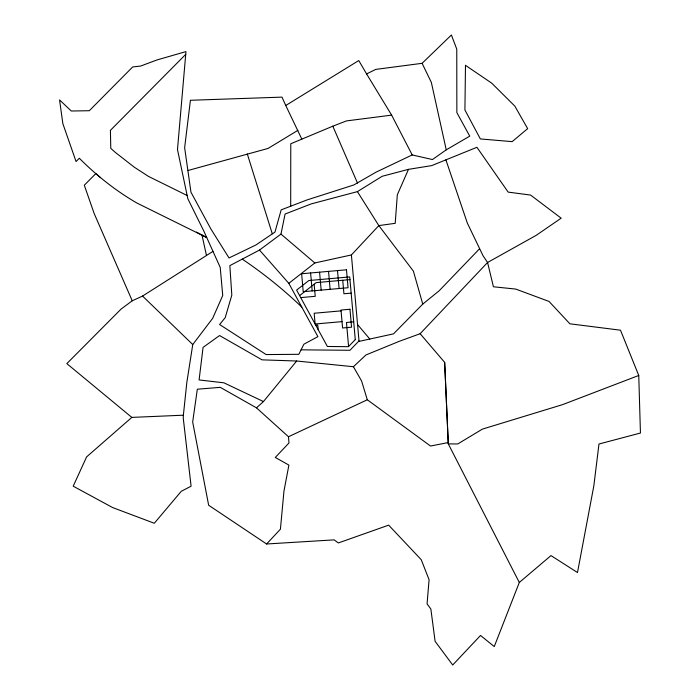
<?xml version="1.0" encoding="UTF-8"?>
<svg xmlns="http://www.w3.org/2000/svg" width="700" height="700" viewBox="0 0 700 700"><rect width="100%" height="100%" fill="white"/><g stroke="black" fill="none" stroke-linecap="round" stroke-linejoin="round"><path stroke-width="1.05" d="M290.692 206.211L290.771 143.754L332.815 126.184L346.474 120.907L391.632 115.133L412.195 154.936L432.442 159.548L446.25 149.852L469.744 136.141L456.855 112.612L456.767 49.131L451.404 35L422.1 63.315L375.734 69.405L366.59 73.929L358.767 60.55L285.757 105.499L301.831 139.125M183.374 415.196L183.234 417.953L191.1 486.202L181.256 491.304L154.306 523.259L112.621 507.561L73.211 486.185L86.599 456.899L131.819 417.401L183.374 415.196L186.839 382.384L192.763 344.54L212.686 318.299L222.731 295.488L220.229 267.409L203.726 230.877L187.836 198.739L177.485 149.572L185.964 51.599L156.782 60.016L140.63 66.054L132.694 66.938L89.303 110.723L71.286 111.011L59.553 99.916L62.86 123.664L76.055 161.543L79.319 158.252C96.591 175.543 115.85 190.899 137.051 203.105L206.727 237.545L196.438 232.094M259.499 250.057L288.811 283.334L317.914 336.648L303.887 344.207L298.83 354.314L266.131 354.567L219.599 324.529L225.199 317.686L231.814 295.129L229.845 265.641L259.499 250.057L280.971 234.098L285.084 214.034L311.194 203.91L357.402 191.625L382.165 176.286L408.485 169.347L431.734 165.602L476.919 147.298L508.165 192.115L530.582 195.064L561.164 218.173L536.156 235.366L487.576 262.491L420.14 333.707L398.983 341.434L365.969 354.953L353.421 366.721L296.66 361.007L262.045 359.852L219.564 335.545L203.07 347.375L199.097 379.934L223.921 382.821L263.471 401.555L296.66 361.007M445.9 159.854L467.355 223.125L483.009 255.675L487.576 262.491L493.421 286.773L515.699 289.074L549.028 301.429L569.887 323.803L620.489 330.199L638.75 375.471L640.447 433.037L598.972 444.019L593.836 485.87L577.491 572.539L550.988 555.581L519.312 582.47L494.252 646.572L480.524 635.469L452.716 665L435.102 641.322L430.876 609.105L427.07 603.846L429.082 579.722L421.251 559.711L388.658 525.149L338.336 542.946L334.162 539.866L266.604 543.988L208.653 505.242L192.675 421.986L197.33 389.209L220.273 387.345L256.489 407.846L288.488 436.748L288.96 442.986L275.293 457.459L288.899 465.089L283.955 491.155L280.42 529.191L266.604 543.988M408.485 169.347L397.32 194.775L395.211 223.326L378.831 225.593L351.4 254.949L314.842 262.964L288.811 283.334M479.57 248.754L439.206 290.745L422.756 304.106L393.514 333.856L359.047 341.399L351.4 254.949M359.004 340.926L349.93 350.289L301.07 349.834M185.736 54.355L110.416 130.34L110.775 148.356L115.133 152.25L134.278 167.186L148.54 176.435L187.162 195.501M256.489 407.846L263.471 401.555M299.609 295.601L316.216 282.608L349.965 279.624M212.949 251.388L142.546 296.065L132.239 300.799L121.065 309.085L66.841 363.615L131.819 417.401M412.195 154.936L376.014 172.183L353.85 184.957L307.072 199.92L281.181 209.86L274.969 232.068L255.99 244.939L229.014 257.959L210.884 228.97L190.951 192.185L184.643 147.7L190.418 100.284L281.995 97.125L285.757 105.499M297.885 130.357L268.1 148.418L188.046 170.485M288.488 436.748L367.299 399.77L430.5 446.031L448.227 442.566L444.658 362.381L420.14 333.707M638.75 375.471L562.555 404.635L482.37 429.126L457.774 443.957L448.298 443.905L448.227 442.566M300.703 297.596L315.227 296.319L314.16 284.217M351.164 293.134L343.928 293.773L342.729 280.262M341.075 310.87L314.169 313.25L315.123 324.012L342.029 321.632M315.761 325.194L317.765 325.01L318.176 329.604M353.701 321.834L346.465 322.473L348.591 346.5M242.252 259.123C263.401 273.368 283.351 289.415 301.761 307.055M100.599 177.695L95.804 173.617L84.306 185.22L94.185 213.579L132.239 300.799M280.971 234.098L314.842 262.964M142.546 296.065L192.763 344.54M357.56 324.572L369.828 339.045M357.402 191.625L378.831 225.593L413.402 271.154L422.756 304.106M366.59 73.929L391.632 115.133M353.421 366.721L361.602 381.001L367.299 399.77M519.312 582.47L448.298 443.905L444.658 362.381M422.1 63.315L431.34 82.381L446.25 149.852M332.815 126.184L357.507 183.076M247.31 153.974L272.291 233.835M201.959 234.981L206.474 255.5M337.505 270.585L339.098 288.523M328.536 271.381L330.129 289.319M319.576 272.178L321.16 290.115M310.608 272.974L312.191 290.902M465.491 65.336L464.914 109.97L480.34 138.933L512.164 141.636L527.66 128.643L514.841 106.129L491.75 83.178L465.491 65.336M355.276 339.605L348.425 346.675L327.381 346.474L296.608 290.098L308.822 280.543L349.729 276.92L355.276 339.605M346.474 269.797L301.639 273.761L303.223 291.699L348.066 287.735L346.474 269.797M349.965 309.251L340.996 310.047L342.589 327.985L351.558 327.189L349.965 309.251"/></g></svg>
